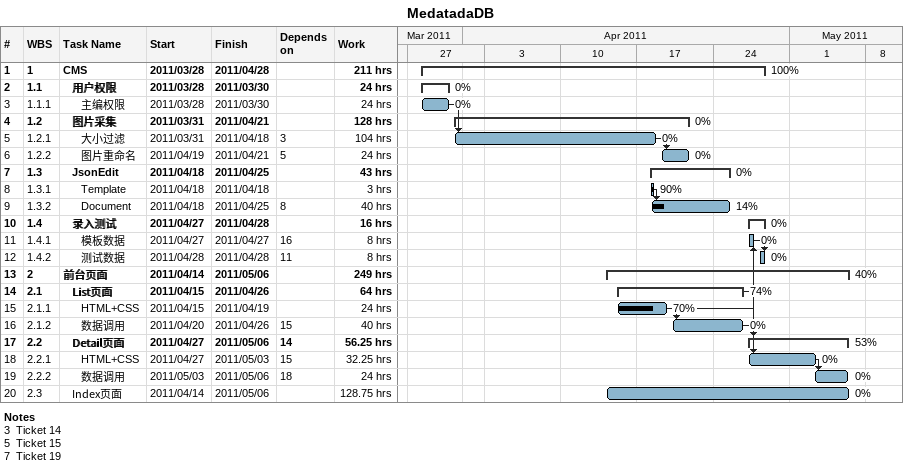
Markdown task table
MedatadaDB

| ID | WBS | Task | Start | Finish | Predecessors | % complete | Work (h) |
|---|---|---|---|---|---|---|---|
| 1 | 1 | **CMS** | 2011-03-28 | 2011-04-28 |  | 100 | 211 |
| 2 | 1.1 | **用户权限** | 2011-03-28 | 2011-03-30 |  | 0 | 24 |
| 3 | 1.1.1 | 主编权限 | 2011-03-28 | 2011-03-30 |  | 0 | 24 |
| 4 | 1.2 | **图片采集** | 2011-03-31 | 2011-04-21 |  | 0 | 128 |
| 5 | 1.2.1 | 大小过滤 | 2011-03-31 | 2011-04-18 | 3 | 0 | 104 |
| 6 | 1.2.2 | 图片重命名 | 2011-04-19 | 2011-04-21 | 5 | 0 | 24 |
| 7 | 1.3 | **JsonEdit** | 2011-04-18 | 2011-04-25 |  | 0 | 43 |
| 8 | 1.3.1 | Template | 2011-04-18 | 2011-04-18 |  | 90 | 3 |
| 9 | 1.3.2 | Document | 2011-04-18 | 2011-04-25 | 8 | 14 | 40 |
| 10 | 1.4 | **录入测试** | 2011-04-27 | 2011-04-28 |  | 0 | 16 |
| 11 | 1.4.1 | 模板数据 | 2011-04-27 | 2011-04-27 | 16 | 0 | 8 |
| 12 | 1.4.2 | 测试数据 | 2011-04-28 | 2011-04-28 | 11 | 0 | 8 |
| 13 | 2 | **前台页面** | 2011-04-14 | 2011-05-06 |  | 40 | 249 |
| 14 | 2.1 | **List页面** | 2011-04-15 | 2011-04-26 |  | 74 | 64 |
| 15 | 2.1.1 | HTML+CSS | 2011-04-15 | 2011-04-19 |  | 70 | 24 |
| 16 | 2.1.2 | 数据调用 | 2011-04-20 | 2011-04-26 | 15 | 0 | 40 |
| 17 | 2.2 | **Detail页面** | 2011-04-27 | 2011-05-06 | 14 | 53 | 56.25 |
| 18 | 2.2.1 | HTML+CSS | 2011-04-27 | 2011-05-03 | 15 | 0 | 32.25 |
| 19 | 2.2.2 | 数据调用 | 2011-05-03 | 2011-05-06 | 18 | 0 | 24 |
| 20 | 2.3 | Index页面 | 2011-04-14 | 2011-05-06 |  | 0 | 128.75 |

Notes
- 3: Ticket 14
- 5: Ticket 15
- 7: Ticket 19
